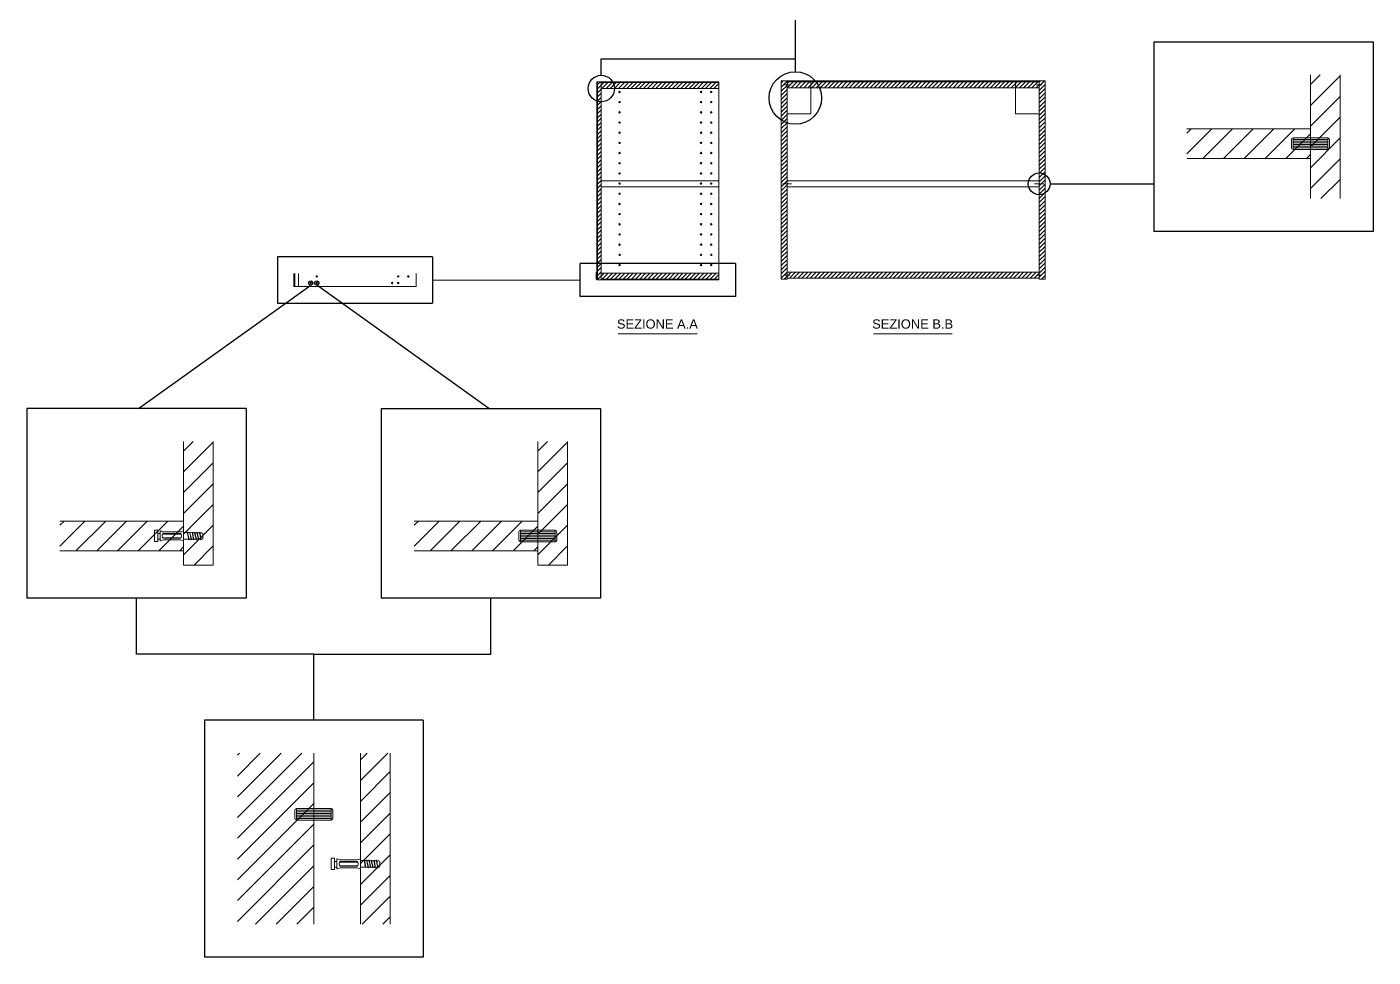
# Model space of a CAD drawing. Header units: millimetres. Extents: x 2179 to 4122, y 1235 to 3124.
# Drawn here: x 2631.9 to 3039.8, y 1888.9 to 2170.7 of the extents above; entities that cross this region are included whole.
import ezdxf

# ---------------------------------------------------------------- set-up
doc = ezdxf.new("R2010")
doc.units = ezdxf.units.MM
for name, color, linetype, lineweight in [('A-FURN', 8, 'Continuous', 18), ('G-ANNO-DIM', 3, 'Continuous', 18), ('meccanismi', 4, 'Continuous', 18), ('viti', 2, 'Continuous', 18)]:
    doc.layers.add(name, color=color, linetype=linetype, lineweight=lineweight)
doc.layers.add('ingrandimenti', color=6, linetype='Continuous')
doc.styles.add('underline', font='arial.ttf')
pattern_1 = [(45, (130.31795, 304.7139), (-0.62861793, 0.62861793), [])]

msp = doc.modelspace()

# ---------------------------------------------------------------- hatches: boundary and pattern name
at = {"layer": 'A-FURN'}
h = msp.add_hatch(dxfattribs=at)
h.set_pattern_fill('ANSI31', color=256, scale=0.28)
h.set_pattern_definition(pattern_1)
h.paths.add_polyline_path([(2841.57, 2096.09), (2805.93, 2096.09), (2805.93, 2094.29), (2841.57, 2094.29)])
h.paths.add_polyline_path([(2805.93, 2100.51), (2804.82, 2100.51), (2804.82, 2094.04), (2805.93, 2094.04)])
h.paths.add_polyline_path([(2804.82, 2096.09), (2804.57, 2096.09), (2804.57, 2094.29), (2804.82, 2094.29)])
h.paths.add_polyline_path([(2805.93, 2154.04), (2804.82, 2154.04), (2804.82, 2100.51), (2805.93, 2100.51)])
h = msp.add_hatch(dxfattribs=at)
h.set_pattern_fill('ANSI31', color=256, scale=0.28)
h.set_pattern_definition(pattern_1)
h.paths.add_polyline_path([(2841.57, 2153.8), (2805.93, 2153.8), (2805.93, 2152), (2841.57, 2152)])
h.paths.add_polyline_path([(2804.82, 2153.8), (2804.57, 2153.8), (2804.57, 2152), (2804.82, 2152)])
h = msp.add_hatch(dxfattribs=at)
h.set_pattern_fill('ANSI31', color=256, scale=0.28, angle=180)
h.set_pattern_definition([(225, (4610.3921, -750.62235), (0.62861793, -0.62861793), [])])
h.paths.add_polyline_path([(2938.61, 2094.29), (2940.41, 2094.29), (2940.41, 2154.29), (2938.61, 2154.29)])
h.paths.add_polyline_path([(2860.41, 2094.29), (2862.21, 2094.29), (2862.21, 2154.29), (2860.41, 2154.29)])
h = msp.add_hatch(dxfattribs=at)
h.set_pattern_fill('ANSI31', color=256, scale=0.28, angle=180)
h.set_pattern_definition([(225, (4610.3921, -674.66905), (0.62861793, -0.62861793), [])])
h.paths.add_polyline_path([(2862.21, 2152.24), (2862.21, 2154.04), (2938.61, 2154.04), (2938.61, 2152.24), (2916.23, 2152.24)])
h = msp.add_hatch(dxfattribs=at)
h.set_pattern_fill('ANSI31', color=256, scale=1.400002, angle=180)
h.set_pattern_definition([(225, (5327.8058, -788.759), (3.143094, -3.143094), [])])
h.paths.add_polyline_path([(3020.77, 2156.11), (3020.77, 2128.65), (3020.77, 2118.65), (3029.77, 2118.65), (3029.77, 2156.11)])
h = msp.add_hatch(dxfattribs=at)
h.set_pattern_fill('ANSI31', color=256, scale=1.4, angle=180)
h.set_pattern_definition([(225, (11379.703, -11994.757), (3.1430896, -3.1430896), [])])
h.paths.add_polyline_path([(2983.31, 2139.81), (2983.31, 2130.81), (3020.77, 2130.81), (3020.77, 2139.81)])
h = msp.add_hatch(dxfattribs=at)
h.set_pattern_fill('ANSI31', color=256, scale=0.28, angle=180)
h.set_pattern_definition([(225, (4610.3921, -730.57565), (0.62861793, -0.62861793), [])])
h.paths.add_polyline_path([(2862.21, 2096.34), (2862.21, 2094.54), (2938.61, 2094.54), (2938.61, 2096.34), (2916.23, 2096.34)])
h = msp.add_hatch(dxfattribs=at)
h.set_pattern_fill('ANSI31', color=256, scale=1.400002, angle=180)
h.set_pattern_definition([(225, (4986.404, -899.7623), (3.143094, -3.143094), [])])
h.paths.add_polyline_path([(2679.37, 2045.11), (2679.37, 2017.65), (2679.37, 2007.65), (2688.37, 2007.65), (2688.37, 2045.11)])
h = msp.add_hatch(dxfattribs=at)
h.set_pattern_fill('ANSI31', color=256, scale=1.400002, angle=180)
h.set_pattern_definition([(225, (5093.7353, -899.7623), (3.143094, -3.143094), [])])
h.paths.add_polyline_path([(2786.7, 2045.11), (2786.7, 2017.65), (2786.7, 2007.65), (2795.7, 2007.65), (2795.7, 2045.11)])
h = msp.add_hatch(dxfattribs=at)
h.set_pattern_fill('ANSI31', color=256, scale=1.4, angle=180)
h.set_pattern_definition([(225, (11038.3014, -12113.5645), (3.1430896, -3.1430896), [])])
h.paths.add_polyline_path([(2641.91, 2021), (2641.91, 2012), (2679.37, 2012), (2679.37, 2021)])
h = msp.add_hatch(dxfattribs=at)
h.set_pattern_fill('ANSI31', color=256, scale=1.4, angle=180)
h.set_pattern_definition([(225, (11145.6327, -12113.5645), (3.1430896, -3.1430896), [])])
h.paths.add_polyline_path([(2749.24, 2021), (2749.24, 2012), (2786.7, 2012), (2786.7, 2021)])
h = msp.add_hatch(dxfattribs=at)
h.set_pattern_fill('ANSI31', color=256, scale=1.400002, angle=180)
h.set_pattern_definition([(225, (4944.739, -1037.2737), (3.143094, -3.143094), [])])
h.paths.add_polyline_path([(2695.66, 1898.94), (2718.8, 1898.94), (2718.8, 1950.7), (2695.66, 1950.7)])
h = msp.add_hatch(dxfattribs=at)
h.set_pattern_fill('ANSI31', color=256, scale=1.400002, angle=180)
h.set_pattern_definition([(225, (5039.966, -1037.2737), (3.143094, -3.143094), [])])
h.paths.add_polyline_path([(2732.93, 1898.94), (2741.93, 1898.94), (2741.93, 1950.7), (2732.93, 1950.7)])

# ---------------------------------------------------------------- linework, layer by layer
for p, q in [((2804.57, 2154.04), (2804.82, 2154.04)), ((2804.82, 2154.04), (2804.82, 2094.04)), ((2805.93, 2094.04), (2805.93, 2154.04)), ((2860.41, 2154.29), (2860.41, 2094.29)), ((2860.41, 2154.29), (2862.21, 2154.29)), ((2862.21, 2094.29), (2862.21, 2154.29)), ((2938.61, 2154.04), (2862.21, 2154.04)), ((2869.41, 2154.29), (2869.41, 2144.29)), ((2938.61, 2094.29), (2938.61, 2154.29)), ((2938.61, 2154.29), (2940.41, 2154.29)), ((2940.41, 2094.29), (2940.41, 2154.29)), ((3020.77, 2118.65), (3020.77, 2156.11)), ((3029.77, 2118.65), (3029.77, 2156.11)), ((2862.21, 2152.24), (2938.61, 2152.24)), ((2862.21, 2152.24), (2884.06, 2152.24)), ((2869.41, 2144.29), (2862.21, 2144.29)), ((2983.31, 2139.81), (3020.77, 2139.81)), ((3020.77, 2130.81), (2983.31, 2130.81)), ((2713.07, 2095.99), (2713.07, 2092.01)), ((2714.18, 2092.01), (2714.18, 2095.99)), ((2860.41, 2094.29), (2862.21, 2094.29)), ((2862.21, 2096.34), (2938.61, 2096.34)), ((2862.21, 2096.34), (2884.06, 2096.34)), ((2938.61, 2094.54), (2862.21, 2094.54)), ((2938.61, 2094.29), (2938.61, 2094.49)), ((2938.61, 2094.29), (2940.41, 2094.29)), ((2940.41, 2094.29), (2938.61, 2094.29)), ((2679.37, 2007.65), (2679.37, 2045.11)), ((2688.37, 2007.65), (2688.37, 2045.11)), ((2786.7, 2007.65), (2786.7, 2045.11)), ((2795.7, 2007.65), (2795.7, 2045.11)), ((2641.91, 2021), (2679.37, 2021)), ((2749.24, 2021), (2786.7, 2021)), ((2679.37, 2012), (2641.91, 2012)), ((2786.7, 2012), (2749.24, 2012)), ((2679.37, 2007.65), (2688.37, 2007.65)), ((2688.37, 2007.65), (2679.37, 2007.65)), ((2786.7, 2007.65), (2795.7, 2007.65)), ((2795.7, 2007.65), (2786.7, 2007.65)), ((2718.8, 1950.7), (2718.8, 1898.94)), ((2732.93, 1898.93), (2732.93, 1950.7)), ((2741.93, 1898.93), (2741.93, 1950.7))]:
    msp.add_line(p, q, dxfattribs=at)
for points in [[(2841.57, 2154.04), (2804.57, 2154.04), (2804.57, 2094.04), (2841.57, 2094.04), (2841.57, 2154.04)], [(2804.57, 2152), (2804.57, 2153.8), (2804.82, 2153.8)], [(2805.93, 2153.8), (2841.57, 2153.8), (2841.57, 2152.69)], [(2841.57, 2153.8), (2841.57, 2152), (2805.93, 2152)], [(2862.21, 2154.29), (2938.61, 2154.29)], [(2931.41, 2154.29), (2931.41, 2144.29), (2938.61, 2144.29)], [(2938.61, 2154.29), (2938.61, 2152.29)], [(3020.77, 2128.65), (3020.77, 2156.11)], [(2804.82, 2152), (2804.57, 2152), (2804.57, 2152)], [(2862.21, 2094.29), (2862.21, 2144.29)], [(2938.61, 2094.29), (2938.61, 2144.29)], [(3020.77, 2139.81), (3020.77, 2130.81)], [(2841.57, 2123.14), (2841.57, 2122.24), (2805.93, 2122.24), (2805.93, 2124.04), (2841.57, 2124.04), (2841.57, 2123.14)], [(2862.21, 2123.14), (2862.21, 2124.04), (2938.61, 2124.04), (2938.61, 2122.24), (2862.21, 2122.24), (2862.21, 2123.14)], [(2712.82, 2095.99), (2712.82, 2092.01), (2749.82, 2092.01), (2749.82, 2095.99)], [(2804.57, 2096.09), (2804.57, 2094.29), (2804.82, 2094.29)], [(2804.82, 2096.09), (2804.57, 2096.09), (2804.57, 2096.09)], [(2804.82, 2094.04), (2805.93, 2094.04)], [(2841.57, 2094.29), (2841.57, 2096.09), (2805.93, 2096.09)], [(2805.93, 2094.29), (2841.57, 2094.29), (2841.57, 2095.4)], [(2862.21, 2094.54), (2862.21, 2094.29)], [(2938.61, 2095.44), (2938.61, 2094.29)], [(2938.61, 2095.44), (2938.61, 2094.54)], [(2786.7, 2017.65), (2786.7, 2045.11)], [(2679.37, 2021), (2679.37, 2012)], [(2786.7, 2021), (2786.7, 2012)]]:
    msp.add_lwpolyline(points, dxfattribs=at)
for centre, radius in [((2811.48, 2150.96), 0.216), ((2836.15, 2150.96), 0.216), ((2839.23, 2150.96), 0.216), ((2811.48, 2147.88), 0.216), ((2836.15, 2147.88), 0.216), ((2839.23, 2147.88), 0.216), ((2811.48, 2144.79), 0.216), ((2811.48, 2141.71), 0.216), ((2836.15, 2144.79), 0.216), ((2836.15, 2141.71), 0.216), ((2839.23, 2144.79), 0.216), ((2839.23, 2141.71), 0.216), ((2811.48, 2138.63), 0.216), ((2836.15, 2138.63), 0.216), ((2839.23, 2138.63), 0.216), ((2811.48, 2135.54), 0.216), ((2836.15, 2135.54), 0.216), ((2839.23, 2135.54), 0.216), ((2811.48, 2132.46), 0.216), ((2811.48, 2129.38), 0.216), ((2836.15, 2132.46), 0.216), ((2836.15, 2129.38), 0.216), ((2839.23, 2132.46), 0.216), ((2839.23, 2129.38), 0.216), ((2811.48, 2126.29), 0.216), ((2836.15, 2126.29), 0.216), ((2839.23, 2126.29), 0.216), ((2811.48, 2123.21), 0.216), ((2836.15, 2123.21), 0.216), ((2839.23, 2123.21), 0.216), ((2811.48, 2120.13), 0.216), ((2811.48, 2117.04), 0.216), ((2836.15, 2120.13), 0.216), ((2836.15, 2117.04), 0.216), ((2839.23, 2120.13), 0.216), ((2839.23, 2117.04), 0.216), ((2811.48, 2113.96), 0.216), ((2836.15, 2113.96), 0.216), ((2839.23, 2113.96), 0.216), ((2811.48, 2110.88), 0.216), ((2836.15, 2110.88), 0.216), ((2839.23, 2110.88), 0.216), ((2811.48, 2107.79), 0.216), ((2811.48, 2104.71), 0.216), ((2836.15, 2107.79), 0.216), ((2836.15, 2104.71), 0.216), ((2839.23, 2107.79), 0.216), ((2839.23, 2104.71), 0.216), ((2811.48, 2101.63), 0.216), ((2836.15, 2101.63), 0.216), ((2839.23, 2101.63), 0.216), ((2811.48, 2098.54), 0.216), ((2836.15, 2098.54), 0.216), ((2839.23, 2098.54), 0.216), ((2717.88, 2093.1), 0.247), ((2719.73, 2095.09), 0.216), ((2719.73, 2093.1), 0.216), ((2719.73, 2093.1), 0.216), ((2742.54, 2093.1), 0.216), ((2744.39, 2093.1), 0.247), ((2744.39, 2095.09), 0.216), ((2747.48, 2095.09), 0.216)]:
    msp.add_circle(centre, radius, dxfattribs=at)
at = {"layer": 'G-ANNO-DIM'}
for p, q in [((2811.06, 2077.71), (2834.96, 2077.71)), ((2888.39, 2077.71), (2912.29, 2077.71))]:
    msp.add_line(p, q, dxfattribs=at)
at = {"layer": 'ingrandimenti'}
for p, q in [((3039.77, 2166.11), (3039.77, 2108.65)), ((2754.82, 2094), (2799.57, 2094.04)), ((2698.37, 2055.11), (2698.37, 1997.65)), ((2805.7, 2055.11), (2805.7, 1997.65)), ((2751.93, 1960.7), (2751.93, 1888.93))]:
    msp.add_line(p, q, dxfattribs=at)
for points in [[(2864.73, 2157.1), (2864.73, 2188.11)], [(2973.31, 2166.11), (2973.31, 2108.65)], [(2973.31, 2166.11), (3039.77, 2166.11)], [(2805.93, 2156), (2805.93, 2161), (2864.73, 2161)], [(2941.92, 2123.14), (2973.31, 2123.14)], [(3039.77, 2108.65), (2973.31, 2108.65)], [(2754.82, 2100.99), (2707.82, 2100.99)], [(2707.82, 2100.99), (2707.82, 2087.01)], [(2754.82, 2100.99), (2754.82, 2087.01)], [(2846.57, 2099.04), (2846.57, 2089.04), (2799.57, 2089.04), (2799.57, 2099.04)], [(2846.57, 2099.04), (2799.57, 2099.04)], [(2665.71, 2055.11), (2717.88, 2092.46)], [(2771.89, 2055.11), (2719.73, 2092.46)], [(2707.82, 2087.01), (2754.82, 2087.01)], [(2631.91, 2055.11), (2631.91, 1997.65)], [(2698.37, 2055.11), (2631.91, 2055.11)], [(2739.24, 2055.11), (2739.24, 1997.65)], [(2739.24, 2055.11), (2805.7, 2055.11)], [(2698.37, 1997.65), (2631.91, 1997.65)], [(2718.8, 1980.7), (2665.14, 1980.7), (2665.14, 1997.65)], [(2718.8, 1960.7), (2718.8, 1980.7), (2772.47, 1980.7), (2772.47, 1997.65)], [(2805.7, 1997.65), (2739.24, 1997.65)], [(2685.67, 1960.7), (2685.67, 1888.93)], [(2751.93, 1960.7), (2685.67, 1960.7)], [(2751.93, 1888.93), (2685.67, 1888.93)]]:
    msp.add_lwpolyline(points, dxfattribs=at)
for centre, radius in [((2805.93, 2152), 4), ((2864.73, 2149.14), 7.95), ((2938.61, 2123.14), 3.32), ((2717.88, 2093.1), 0.642), ((2719.73, 2093.1), 0.642)]:
    msp.add_circle(centre, radius, dxfattribs=at)
at = {"layer": 'meccanismi'}
for p in [(2804.37, 2096.29), (2804.82, 2096.09)]:
    msp.add_line(p, (2804.82, 2096.29), dxfattribs=at)
for points in [[(2804.37, 2094.29), (2804.37, 2096.29)], [(2804.57, 2096.09), (2804.57, 2094.29), (2804.37, 2094.29)], [(2804.82, 2096.09), (2804.57, 2096.09)]]:
    msp.add_lwpolyline(points, dxfattribs=at)
at = {"layer": 'viti'}
for p, q in [((2861.41, 2153.14), (2863.01, 2153.14)), ((2937.81, 2153.14), (2939.41, 2153.14)), ((2717.7, 2092.93), (2718.05, 2093.28)), ((2744.22, 2092.93), (2744.57, 2093.28)), ((2861.41, 2095.44), (2863.01, 2095.44)), ((2937.81, 2095.44), (2939.41, 2095.44)), ((2670.55, 2014.79), (2670.55, 2018.22)), ((2671.53, 2018.22), (2670.55, 2018.22)), ((2671.53, 2016.5), (2671.53, 2018.22)), ((2672.27, 2017.2), (2671.53, 2017.2)), ((2671.53, 2016.5), (2671.53, 2014.79)), ((2672.27, 2015.52), (2671.53, 2015.52)), ((2678.39, 2017.69), (2673.25, 2017.69)), ((2673.25, 2017.2), (2678.39, 2017.2)), ((2673.25, 2017.06), (2678.39, 2017.06)), ((2673.25, 2015.95), (2678.39, 2015.95)), ((2673.25, 2015.8), (2678.39, 2015.8)), ((2678.39, 2015.31), (2673.25, 2015.31)), ((2679.37, 2017.48), (2680.5, 2017.48)), ((2679.37, 2015.52), (2680.92, 2015.52)), ((2680.48, 2017.58), (2680.95, 2015.38)), ((2680.58, 2017.57), (2681.05, 2015.38)), ((2680.6, 2017.48), (2681.24, 2017.48)), ((2681.02, 2015.52), (2681.66, 2015.52)), ((2681.22, 2017.57), (2681.69, 2015.37)), ((2681.31, 2017.57), (2681.79, 2015.37)), ((2681.34, 2017.48), (2681.97, 2017.47)), ((2681.75, 2015.52), (2682.39, 2015.52)), ((2681.95, 2017.58), (2682.42, 2015.38)), ((2682.05, 2017.57), (2682.52, 2015.38)), ((2682.07, 2017.47), (2682.71, 2017.47)), ((2682.49, 2015.52), (2683.12, 2015.52)), ((2682.69, 2017.57), (2683.16, 2015.37)), ((2682.78, 2017.57), (2683.26, 2015.37)), ((2682.81, 2017.47), (2683.44, 2017.47)), ((2683.22, 2015.52), (2683.86, 2015.52)), ((2683.42, 2017.57), (2683.89, 2015.37)), ((2683.52, 2017.57), (2683.99, 2015.37)), ((2683.54, 2017.47), (2684.18, 2017.47)), ((2683.96, 2015.52), (2684.6, 2015.52)), ((2684.16, 2017.58), (2684.63, 2015.38)), ((2684.25, 2017.57), (2684.73, 2015.38)), ((2684.28, 2017.47), (2684.94, 2017.47)), ((2684.69, 2015.52), (2684.94, 2015.52)), ((2685.24, 2016.99), (2685.24, 2016.5)), ((2685.24, 2016.49), (2685.24, 2016)), ((2671.53, 2014.79), (2670.55, 2014.79)), ((2713.05, 1930.92), (2713.05, 1930.83)), ((2724.11, 1915.45), (2724.11, 1918.88)), ((2725.09, 1918.88), (2724.11, 1918.88)), ((2725.09, 1917.17), (2725.09, 1918.88)), ((2725.83, 1917.87), (2725.09, 1917.87)), ((2725.09, 1917.17), (2725.09, 1915.45)), ((2731.95, 1918.36), (2726.81, 1918.36)), ((2726.81, 1917.87), (2731.95, 1917.87)), ((2726.81, 1917.72), (2731.95, 1917.72)), ((2732.93, 1918.15), (2734.06, 1918.14)), ((2734.04, 1918.24), (2734.52, 1916.04)), ((2734.14, 1918.24), (2734.61, 1916.04)), ((2734.16, 1918.14), (2734.8, 1918.14)), ((2734.78, 1918.24), (2735.25, 1916.04)), ((2734.88, 1918.23), (2735.35, 1916.04)), ((2734.9, 1918.14), (2735.53, 1918.14)), ((2735.51, 1918.24), (2735.98, 1916.04)), ((2735.61, 1918.24), (2736.08, 1916.04)), ((2735.63, 1918.14), (2736.27, 1918.13)), ((2736.25, 1918.23), (2736.72, 1916.03)), ((2736.35, 1918.23), (2736.82, 1916.03)), ((2736.37, 1918.13), (2737, 1918.13)), ((2736.98, 1918.23), (2737.45, 1916.03)), ((2737.08, 1918.23), (2737.55, 1916.03)), ((2737.1, 1918.13), (2737.74, 1918.13)), ((2737.72, 1918.24), (2738.19, 1916.04)), ((2737.82, 1918.24), (2738.29, 1916.04)), ((2737.84, 1918.13), (2738.5, 1918.13)), ((2738.8, 1917.66), (2738.8, 1917.17)), ((2738.8, 1917.16), (2738.8, 1916.67)), ((2725.09, 1915.45), (2724.11, 1915.45)), ((2725.83, 1916.19), (2725.09, 1916.19)), ((2726.81, 1916.61), (2731.95, 1916.61)), ((2726.81, 1916.47), (2731.95, 1916.47)), ((2731.95, 1915.98), (2726.81, 1915.98)), ((2732.93, 1916.19), (2734.48, 1916.19)), ((2734.58, 1916.19), (2735.22, 1916.19)), ((2735.32, 1916.19), (2735.95, 1916.19)), ((2736.05, 1916.19), (2736.69, 1916.19)), ((2736.78, 1916.19), (2737.42, 1916.19)), ((2737.52, 1916.19), (2738.16, 1916.19)), ((2738.26, 1916.19), (2738.5, 1916.19))]:
    msp.add_line(p, q, dxfattribs=at)
at = {"layer": 'viti', "color": 11, "true_color": 0xf27172}
for p, q in [((3015.02, 2136.55), (3015.02, 2134.06)), ((3015.02, 2134.06), (3015.02, 2133.98)), ((3015.52, 2133.56), (3015.52, 2137.06)), ((3015.52, 2137.06), (3026.02, 2137.06)), ((3026.02, 2136.56), (3015.52, 2136.56)), ((3015.52, 2136.06), (3026.02, 2136.06)), ((3026.02, 2135.56), (3015.52, 2135.56)), ((3015.52, 2135.06), (3026.02, 2135.06)), ((3026.02, 2134.56), (3015.52, 2134.56)), ((3015.52, 2134.06), (3026.02, 2134.06)), ((3015.52, 2133.56), (3026.02, 2133.56)), ((3026.02, 2133.56), (3026.02, 2137.06)), ((3026.52, 2136.55), (3026.52, 2134.06)), ((2811.33, 2123.06), (2811.63, 2123.36)), ((2811.63, 2123.06), (2811.33, 2123.36)), ((2839.08, 2123.06), (2839.38, 2123.36)), ((2839.38, 2123.06), (2839.08, 2123.36)), ((2860.83, 2123.14), (2863.58, 2123.14)), ((2937.23, 2123.14), (2939.98, 2123.14)), ((2719.58, 2092.95), (2719.88, 2093.25)), ((2719.88, 2092.95), (2719.58, 2093.25)), ((2742.39, 2092.95), (2742.7, 2093.25)), ((2742.7, 2092.95), (2742.39, 2093.25)), ((2780.95, 2017.74), (2780.95, 2015.25)), ((2780.95, 2015.25), (2780.95, 2015.17)), ((2781.45, 2014.75), (2781.45, 2018.25)), ((2781.45, 2018.25), (2791.95, 2018.25)), ((2791.95, 2017.75), (2781.45, 2017.75)), ((2781.45, 2017.25), (2791.95, 2017.25)), ((2791.95, 2016.75), (2781.45, 2016.75)), ((2781.45, 2016.25), (2791.95, 2016.25)), ((2791.95, 2015.75), (2781.45, 2015.75)), ((2781.45, 2015.25), (2791.95, 2015.25)), ((2791.95, 2014.75), (2791.95, 2018.25)), ((2792.45, 2017.74), (2792.45, 2015.25)), ((2781.45, 2014.75), (2791.95, 2014.75)), ((2713.05, 1933.41), (2713.05, 1930.92)), ((2713.55, 1930.42), (2713.55, 1933.92)), ((2713.55, 1933.92), (2724.05, 1933.92)), ((2724.05, 1933.42), (2713.55, 1933.42)), ((2724.05, 1930.42), (2724.05, 1933.92)), ((2724.55, 1933.41), (2724.55, 1930.92)), ((2713.55, 1932.92), (2724.05, 1932.92)), ((2724.05, 1932.42), (2713.55, 1932.42)), ((2713.55, 1931.92), (2724.05, 1931.92)), ((2724.05, 1931.42), (2713.55, 1931.42)), ((2713.55, 1930.92), (2724.05, 1930.92)), ((2713.55, 1930.42), (2724.05, 1930.42))]:
    msp.add_line(p, q, dxfattribs=at)
at = {"layer": 'viti'}
for points in [[(2717.7, 2093.28), (2718.05, 2092.93)], [(2744.22, 2093.28), (2744.57, 2092.93)], [(2672.27, 2016.5), (2672.27, 2017.94)], [(2672.27, 2016.5), (2672.27, 2015.07)], [(2673.98, 2017.2), (2673.98, 2017.2)], [(2673.98, 2015.8), (2673.98, 2015.8)], [(2679.37, 2017.94), (2679.37, 2016.5)], [(2679.37, 2015.07), (2679.37, 2016.5)], [(2684.73, 2015.38), (2684.73, 2015.52), (2684.94, 2015.52)], [(2725.83, 1917.17), (2725.83, 1918.6)], [(2725.83, 1917.17), (2725.83, 1915.73)], [(2732.93, 1918.6), (2732.93, 1917.17)], [(2732.93, 1915.73), (2732.93, 1917.17)], [(2738.29, 1916.04), (2738.29, 1916.19), (2738.5, 1916.19)]]:
    msp.add_lwpolyline(points, dxfattribs=at)
at = {"layer": 'viti', "color": 11, "true_color": 0xf27172}
for points in [[(3015.52, 2137.06), (3015.28, 2137.06), (3015.02, 2136.79), (3015.02, 2136.55)], [(3015.02, 2134.06), (3015.02, 2133.83), (3015.28, 2133.56), (3015.52, 2133.56)], [(3026.02, 2137.06), (3026.26, 2137.06), (3026.52, 2136.79), (3026.52, 2136.55)], [(3026.52, 2134.06), (3026.52, 2133.83), (3026.25, 2133.56), (3026.02, 2133.56)], [(2781.45, 2018.25), (2781.21, 2018.25), (2780.95, 2017.98), (2780.95, 2017.74)], [(2780.95, 2015.25), (2780.95, 2015.02), (2781.21, 2014.75), (2781.45, 2014.75)], [(2791.95, 2018.25), (2792.19, 2018.25), (2792.45, 2017.98), (2792.45, 2017.74)], [(2792.45, 2015.25), (2792.45, 2015.02), (2792.18, 2014.75), (2791.95, 2014.75)], [(2713.55, 1933.92), (2713.32, 1933.92), (2713.05, 1933.64), (2713.05, 1933.41)], [(2724.05, 1933.92), (2724.29, 1933.92), (2724.55, 1933.64), (2724.55, 1933.41)], [(2713.05, 1930.92), (2713.05, 1930.68), (2713.32, 1930.42), (2713.55, 1930.42)], [(2724.55, 1930.92), (2724.55, 1930.68), (2724.29, 1930.42), (2724.05, 1930.42)]]:
    msp.add_open_spline(points, degree=3, dxfattribs=at)
at = {"layer": 'viti'}
for points in [[(2673.25, 2017.69), (2672.91, 2017.69), (2672.27, 2018.28), (2672.27, 2017.94)], [(2673.25, 2015.31), (2672.91, 2015.31), (2672.27, 2014.73), (2672.27, 2015.07)], [(2672.91, 2016.5), (2672.96, 2017.02), (2673.07, 2017.2), (2673.25, 2017.2)], [(2672.91, 2016.5), (2672.96, 2015.99), (2673.07, 2015.8), (2673.25, 2015.8)], [(2679.37, 2017.94), (2679.37, 2018.28), (2678.72, 2017.69), (2678.39, 2017.69)], [(2678.73, 2016.5), (2678.68, 2017.02), (2678.56, 2017.2), (2678.39, 2017.2)], [(2678.73, 2016.5), (2678.68, 2015.99), (2678.56, 2015.8), (2678.39, 2015.8)], [(2679.37, 2015.07), (2679.37, 2014.73), (2678.72, 2015.31), (2678.39, 2015.31)], [(2680.58, 2017.57), (2680.57, 2017.61), (2680.47, 2017.61), (2680.48, 2017.58)], [(2681.05, 2015.38), (2681.06, 2015.34), (2680.96, 2015.34), (2680.95, 2015.38)], [(2681.31, 2017.57), (2681.31, 2017.6), (2681.21, 2017.6), (2681.22, 2017.57)], [(2681.79, 2015.37), (2681.79, 2015.34), (2681.7, 2015.34), (2681.69, 2015.37)], [(2682.05, 2017.57), (2682.04, 2017.61), (2681.94, 2017.61), (2681.95, 2017.58)], [(2682.52, 2015.38), (2682.53, 2015.34), (2682.43, 2015.34), (2682.42, 2015.38)], [(2682.78, 2017.57), (2682.78, 2017.6), (2682.68, 2017.6), (2682.69, 2017.57)], [(2683.26, 2015.37), (2683.26, 2015.34), (2683.17, 2015.34), (2683.16, 2015.37)], [(2683.52, 2017.57), (2683.51, 2017.6), (2683.41, 2017.6), (2683.42, 2017.57)], [(2683.99, 2015.37), (2684, 2015.34), (2683.9, 2015.34), (2683.89, 2015.37)], [(2684.25, 2017.57), (2684.25, 2017.61), (2684.15, 2017.61), (2684.16, 2017.58)], [(2684.73, 2015.38), (2684.73, 2015.34), (2684.63, 2015.34), (2684.63, 2015.38)], [(2685.24, 2016.99), (2685.24, 2017.18), (2685.13, 2017.47), (2684.94, 2017.47)], [(2685.24, 2016), (2685.24, 2015.82), (2685.13, 2015.52), (2684.94, 2015.52)], [(2726.81, 1918.36), (2726.47, 1918.36), (2725.83, 1918.94), (2725.83, 1918.6)], [(2726.47, 1917.17), (2726.52, 1917.68), (2726.63, 1917.87), (2726.81, 1917.87)], [(2726.47, 1917.17), (2726.52, 1916.65), (2726.63, 1916.47), (2726.81, 1916.47)], [(2732.93, 1918.6), (2732.93, 1918.94), (2732.29, 1918.36), (2731.95, 1918.36)], [(2732.29, 1917.17), (2732.24, 1917.68), (2732.12, 1917.87), (2731.95, 1917.87)], [(2732.29, 1917.17), (2732.24, 1916.65), (2732.12, 1916.47), (2731.95, 1916.47)], [(2734.14, 1918.24), (2734.13, 1918.27), (2734.04, 1918.27), (2734.04, 1918.24)], [(2734.88, 1918.23), (2734.87, 1918.27), (2734.77, 1918.27), (2734.78, 1918.24)], [(2735.61, 1918.24), (2735.6, 1918.27), (2735.51, 1918.27), (2735.51, 1918.24)], [(2736.35, 1918.23), (2736.34, 1918.26), (2736.24, 1918.26), (2736.25, 1918.23)], [(2737.08, 1918.23), (2737.07, 1918.26), (2736.98, 1918.26), (2736.98, 1918.23)], [(2737.82, 1918.24), (2737.81, 1918.27), (2737.71, 1918.27), (2737.72, 1918.24)], [(2738.8, 1917.66), (2738.8, 1917.84), (2738.69, 1918.13), (2738.5, 1918.13)], [(2726.81, 1915.98), (2726.47, 1915.98), (2725.83, 1915.39), (2725.83, 1915.73)], [(2732.93, 1915.73), (2732.93, 1915.39), (2732.29, 1915.98), (2731.95, 1915.98)], [(2735.35, 1916.04), (2735.35, 1916), (2735.26, 1916), (2735.25, 1916.04)], [(2736.08, 1916.04), (2736.09, 1916.01), (2735.99, 1916.01), (2735.98, 1916.04)], [(2736.82, 1916.03), (2736.82, 1916), (2736.73, 1916), (2736.72, 1916.03)], [(2737.55, 1916.03), (2737.56, 1916), (2737.46, 1916), (2737.45, 1916.03)], [(2738.29, 1916.04), (2738.29, 1916.01), (2738.2, 1916.01), (2738.19, 1916.04)], [(2738.8, 1916.67), (2738.8, 1916.48), (2738.69, 1916.19), (2738.5, 1916.19)]]:
    msp.add_open_spline(points, degree=3, dxfattribs=at)

# ---------------------------------------------------------------- texts
at = {"layer": 'G-ANNO-DIM', "style": 'underline'}
for s, p in [('SEZIONE A.A', (2810.66, 2079.28)), ('SEZIONE B.B', (2888, 2079.28))]:
    msp.add_text(s, height=2.7972, dxfattribs=at).set_placement(p)

doc.saveas('drawing.dxf')
